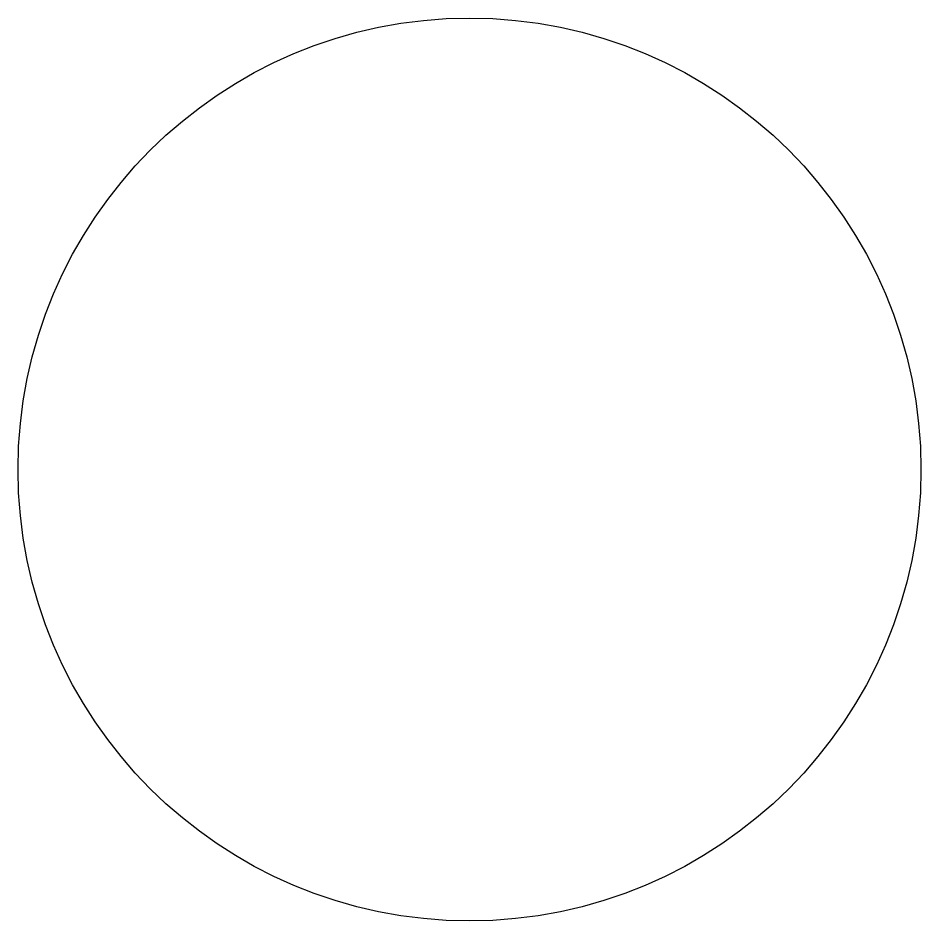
# Model space of a CAD drawing. Header units: millimetres. Extents: x -0.408 to 0.408, y -0.408 to 0.408.
import ezdxf

# ---------------------------------------------------------------- set-up
doc = ezdxf.new("R2010")
doc.units = ezdxf.units.MM

msp = doc.modelspace()

# ---------------------------------------------------------------- linework, layer by layer
msp.add_circle((0, 0), 0.40841)

doc.saveas('drawing.dxf')
